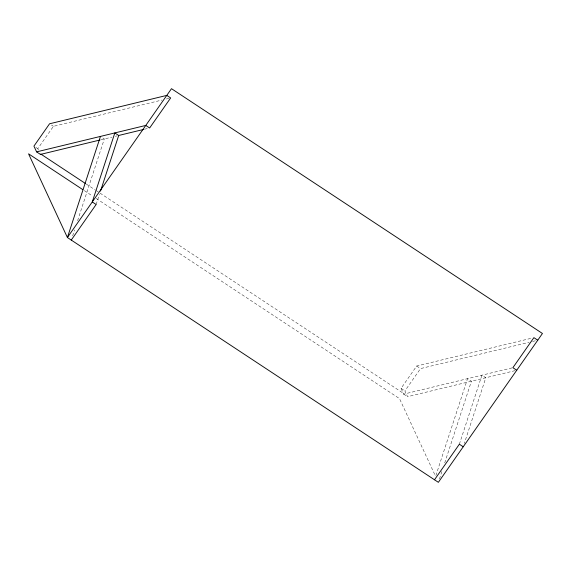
<?xml version="1.0" encoding="UTF-8"?>
<svg xmlns="http://www.w3.org/2000/svg" width="571" height="571" viewBox="0 0 571 571"><rect width="100%" height="100%" fill="white"/><g stroke="black" fill="none" stroke-linecap="round" stroke-linejoin="round"><path stroke-width="0.43" stroke-dasharray="2.85 2.14" d="M72.638 235.852L74.565 229.956M77.599 220.684L104.315 138.96L101.096 136.833M96.128 204.504L99.433 194.404M435.873 475.564L467.549 378.673L471.418 381.221L444.424 463.788M439.463 478.955L441.94 471.375M459.362 444.217L481.931 375.19L485.793 377.738L464.33 443.396M38.443 150.066L37.8 148.674L53.424 126.334L162.036 100.032M512.023 367.902L403.697 394.133L401.035 388.38L416.659 366.04L532.165 338.068M515.028 370.658L407.566 396.681L404.896 390.935L420.52 368.595L529.131 342.293M166.347 98.99L169.794 98.155M100.867 139.795L111.93 137.119M115.313 136.298L117.005 135.884M144.492 129.232L147.925 128.396M532.579 341.458L536.026 340.623M51.49 125.056L53.424 126.334M416.659 366.04L420.52 368.595M35.866 147.397L37.8 148.674M401.035 388.38L404.896 390.935M86.214 184.012L95.143 189.907M95.892 190.393L403.297 393.262M403.426 393.954L407.566 396.681M84.308 190.614L92.481 196.017M96.199 198.465L399.514 398.629L435.373 475.886"/><path stroke-width="0.86" d="M100.453 136.412L67.399 237.515L438.364 482.324L542.45 333.485L171.486 88.676L67.399 237.515L28.55 153.82L82.816 189.636M100.532 191.035L118.697 135.477L143.628 129.439M71.261 240.063L96.128 204.504L92.266 201.956L114.835 132.929L118.697 135.477M434.495 479.776L459.362 444.217L463.231 446.765M36.601 151.872L145.783 125.434L149.645 127.983L170.658 97.941L166.789 95.393L49.556 123.786L33.932 146.126L36.601 151.872L40.47 154.42L100.004 140.002M537.754 340.202L533.885 337.654L512.879 367.695L516.748 370.244M40.805 154.049L85.472 183.519"/></g></svg>
